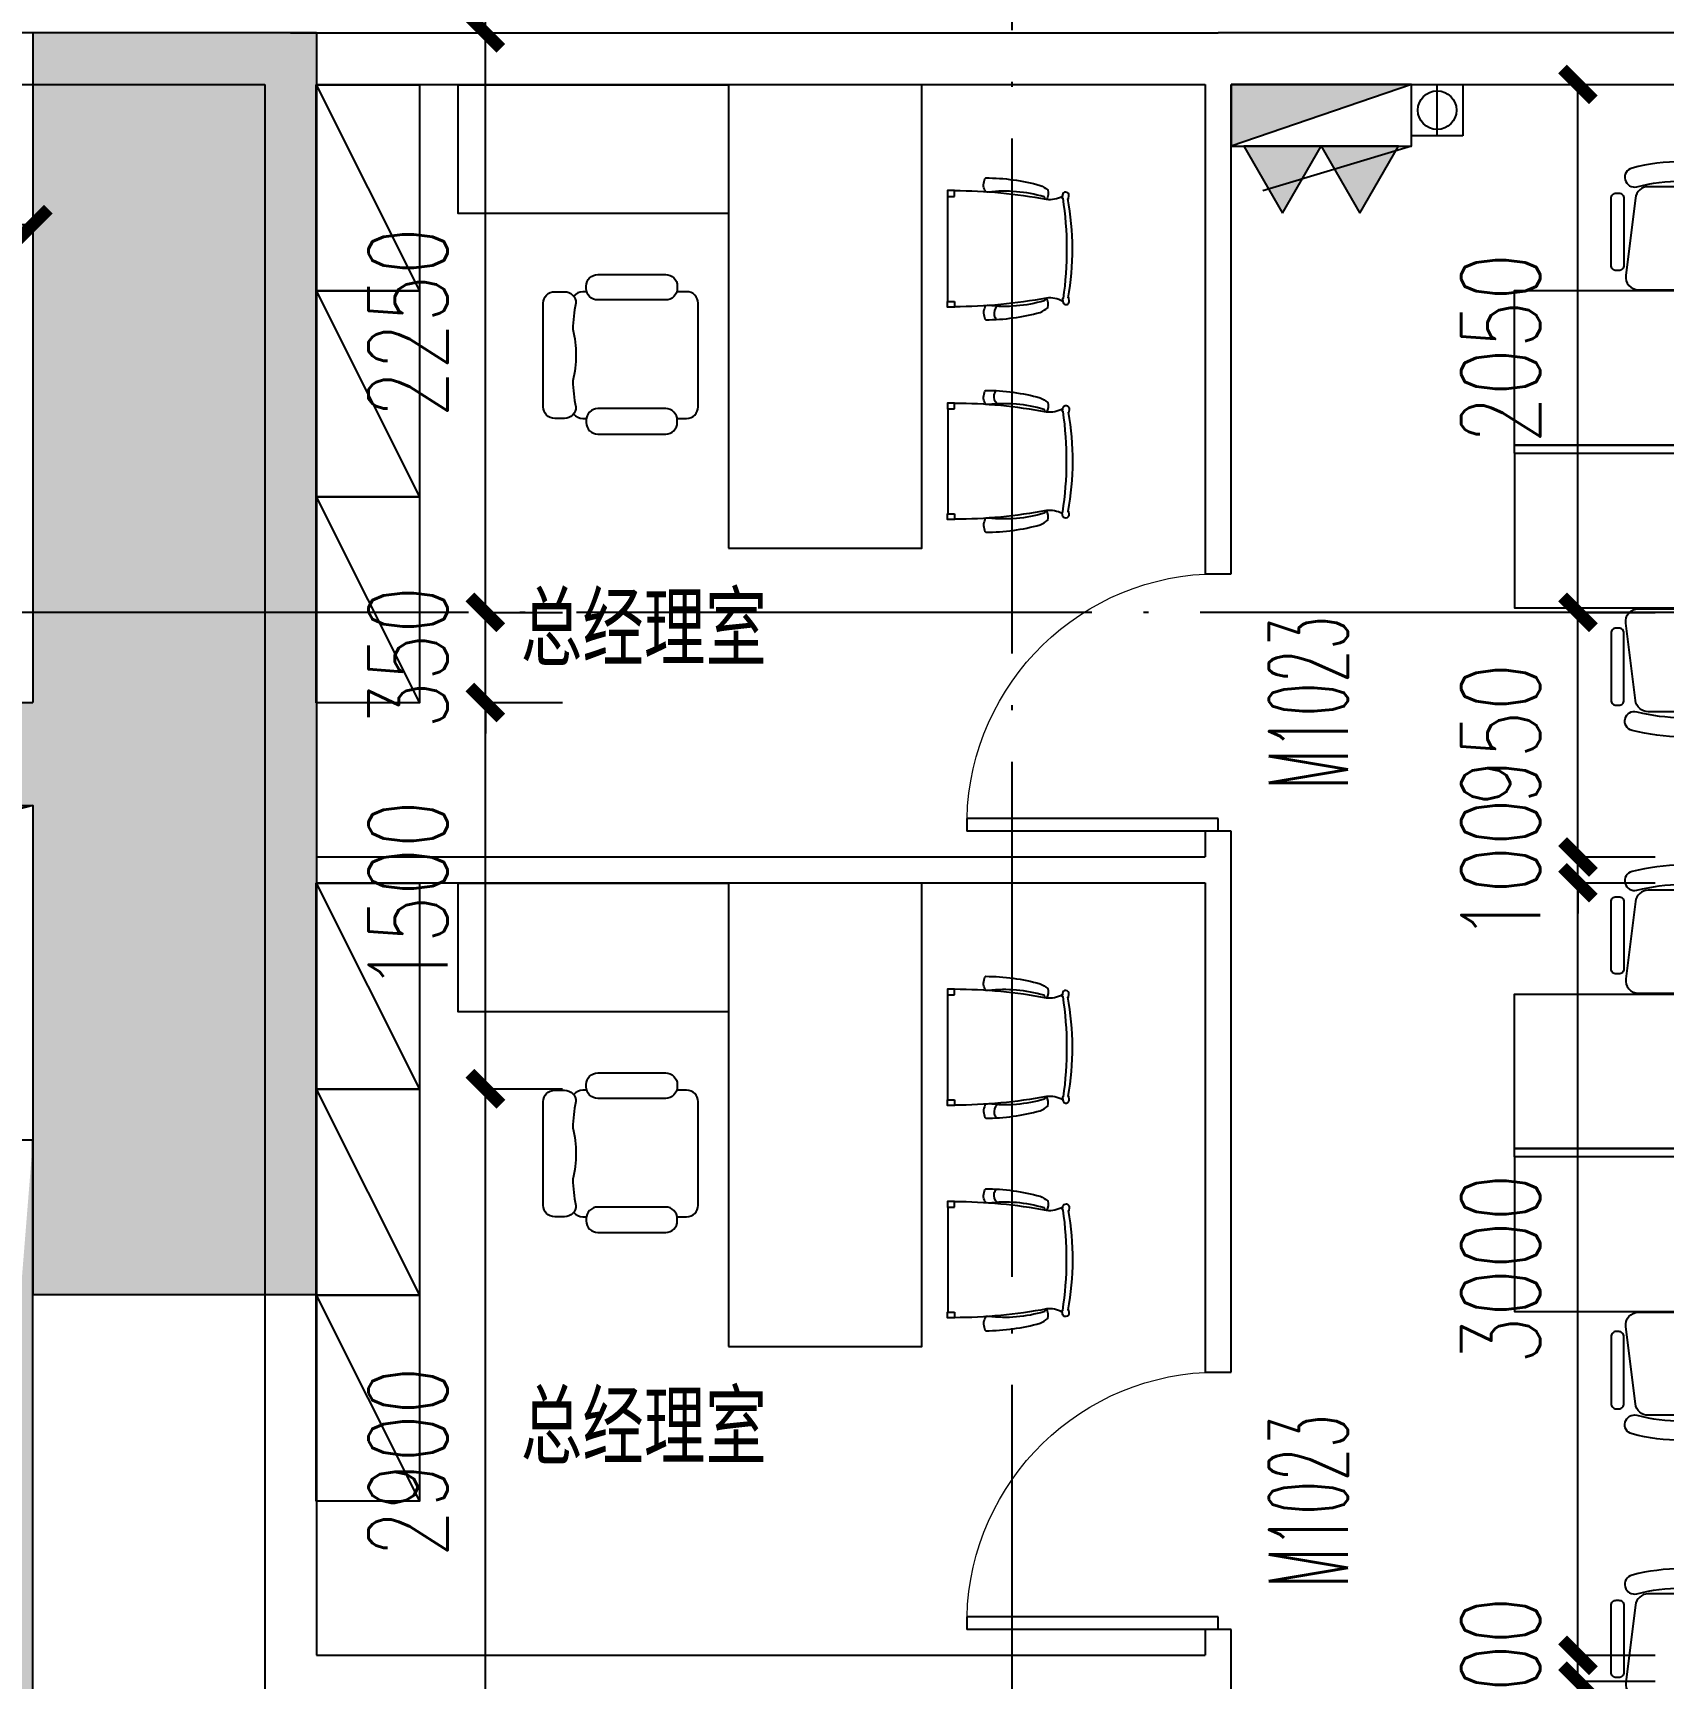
# Model space of a CAD drawing. Header units: millimetres. Extents: x 12325263 to 13848842, y -1463133 to 573208.
# Drawn here: x 12574197 to 12580524, y -615225 to -608837 of the extents above; entities that cross this region are included whole.
import ezdxf

# ---------------------------------------------------------------- set-up
doc = ezdxf.new("R2010")
doc.units = ezdxf.units.MM
doc.header["$LTSCALE"] = 1000
for name, pattern in [('ACAD_ISO02W100', [15, 12, -3]), ('DASHED2', [0.375, 0.25, -0.125]), ('DOTE', [2.42, 2, -0.2, 0.02, -0.2]), ('HIDDEN2', [4.7625, 3.175, -1.5875])]:
    doc.linetypes.add(name, pattern=pattern)
for name, color, linetype in [('#s-灭火器', 20, 'Continuous'), ('A-ANNO-DIMS', 83, 'Continuous'), ('A-ANNO-TEXT', 7, 'Continuous'), ('A-AXIS', 16, 'DOTE'), ('A-DOOR', 2, 'Continuous'), ('A-FLOR-EVTR', 2, 'Continuous'), ('A-WALL', 5, 'Continuous'), ('A-WALL-PATT', 8, 'Continuous'), ('EQUIP_消火栓', 7, 'Continuous'), ('fur202302', 252, 'Continuous'), ('VPIPE-消防高', 3, 'Continuous'), ('WINDOW', 4, 'Continuous'), ('WINDOW_TEXT', 7, 'Continuous'), ('建筑-楼板开洞', 251, 'Continuous'), ('投影线', 6, 'ACAD_ISO02W100'), ('水条件', 1, 'Continuous')]:
    doc.layers.add(name, color=color, linetype=linetype)
doc.styles.add('_TCH_DIM_T3', font='SIMPLEX.shx', dxfattribs={"width": 0.705882, "bigfont": 'GBCBIG.shx'})
doc.styles.add('_TCH_WINDOW', font='SIMPLEX', dxfattribs={"width": 0.7, "height": 3.5, "bigfont": 'GBCBIG'})
doc.styles.add('TITXV', font='', dxfattribs={"width": 0.7})
doc.styles.get('TITXV').set_extended_font_data('SimSun')
doc.dimstyles.new('_TCH_ARCH&&120', dxfattribs={"dimtxt": 306, "dimasz": 120, "dimexe": 300, "dimexo": 360, "dimgap": 147, "dimtad": 1, "dimdec": 0, "dimzin": 0, "dimdsep": 46, "dimtxsty": '_TCH_DIM_T3', "dimblk": 'ARCHTICK', "dimcen": 0.09, "dimclrt": 7, "dimazin": 2, "dimtfac": 1, "dimtdec": 0, "dimtix": 1, "dimtmove": 2, "dimatfit": 3, "dimfxl": 1, "dimfxlon": 1, "dimtolj": 1, "dimtzin": 0, "dimarcsym": 0})

# ---------------------------------------------------------------- blocks, each defined once
blk = doc.blocks.new('asfasfsdgdsfhsghh')
at = {"layer": 'A-WALL-PATT'}
for points in [[(-30100, 27050), (-30100, 24450), (-29733.3, 24316.7), (-29000, 24450), (-29000, 27050)], [(-35800, 24450), (-36900, 24050), (-30100, 24050), (-29733.3, 24316.7), (-30100, 24450)], [(-29733.3, 24316.7), (-30100, 24050), (-30100, 22150), (-29000, 22150), (-29000, 24450)]]:
    blk.add_hatch(color=256, dxfattribs=at).paths.add_polyline_path(points)
at = {"layer": 'A-WALL'}
for p, q in [((-30100, 27050), (-30100, 24450)), ((-29000, 27050), (-30100, 27050)), ((-29000, 27050), (-29000, 24450)), ((-35800, 24450), (-30100, 24450)), ((-29000, 24450), (-29000, 22150)), ((-36900, 24050), (-30100, 24050)), ((-30100, 24050), (-30100, 22150)), ((-29000, 22150), (-30100, 22150))]:
    blk.add_line(p, q, dxfattribs=at)
blk = doc.blocks.new('_ArchTick')
at = {"color": 0, "linetype": 'ByBlock', "const_width": 0.4}
blk.add_lwpolyline([(-0.5, -0.5), (0.5, 0.5)], dxfattribs=at)
blk = doc.blocks.new('*D5315')
at = {"layer": 'A-ANNO-DIMS', "color": 0, "lineweight": -2, "transparency": 16777216}
for p, q in [((0, -5093.6), (0, -5394.6)), ((0, -5094.6), (2750, -5094.6)), ((2750, -5093.6), (2750, -5394.6))]:
    blk.add_line(p, q, dxfattribs=at)
at = {"layer": 'Defpoints', "color": 0, "transparency": 16777216}
for p in [(0, -4550), (2750, -4550), (2750, -5094.6)]:
    blk.add_point(p, dxfattribs=at)
at = {"layer": 'A-ANNO-DIMS', "color": 0, "lineweight": -2, "transparency": 16777216, "xscale": 120, "yscale": 120, "zscale": 120, "rotation": 180}
blk.add_blockref('_ArchTick', (0, -5094.6), dxfattribs=at)
at = {"layer": 'A-ANNO-DIMS', "color": 0, "lineweight": -2, "transparency": 16777216, "xscale": 120, "yscale": 120, "zscale": 120}
blk.add_blockref('_ArchTick', (2750, -5094.6), dxfattribs=at)
at = {"layer": 'A-ANNO-DIMS', "color": 7, "transparency": 16777216, "insert": (1375, -4794.6), "char_height": 306, "attachment_point": 5, "style": '_TCH_DIM_T3'}
blk.add_mtext('\\A1;2750', dxfattribs=at)
blk = doc.blocks.new('*D5329')
at = {"layer": 'A-ANNO-DIMS', "color": 0, "lineweight": -2, "transparency": 16777216}
for p, q in [((311.5, 375), (612.5, 375)), ((312.5, -2325), (312.5, 375)), ((311.5, -2325), (612.5, -2325))]:
    blk.add_line(p, q, dxfattribs=at)
at = {"layer": 'Defpoints', "color": 0, "transparency": 16777216}
for p in [(-337.5, 375), (312.5, 375), (-337.5, -2325)]:
    blk.add_point(p, dxfattribs=at)
at = {"layer": 'A-ANNO-DIMS', "color": 0, "lineweight": -2, "transparency": 16777216, "xscale": 120, "yscale": 120, "zscale": 120}
for p, rotation in [((312.5, 375), 90), ((312.5, -2325), 270)]:
    blk.add_blockref('_ArchTick', p, dxfattribs=dict(at, rotation=rotation))
at = {"layer": 'A-ANNO-DIMS', "color": 7, "transparency": 16777216, "insert": (12.5, -975), "char_height": 306, "attachment_point": 5, "rotation": 90, "style": '_TCH_DIM_T3'}
blk.add_mtext('\\A1;2700', dxfattribs=at)
blk = doc.blocks.new('*D5330')
at = {"layer": 'A-ANNO-DIMS', "color": 0, "lineweight": -2, "transparency": 16777216}
for p, q in [((312.5, -2325), (312.5, -2205)), ((311.5, -2325), (612.5, -2325)), ((312.5, -2525), (312.5, -2325)), ((311.5, -2525), (612.5, -2525)), ((312.5, -2525), (312.5, -2645))]:
    blk.add_line(p, q, dxfattribs=at)
at = {"layer": 'Defpoints', "color": 0, "transparency": 16777216}
for p in [(-337.5, -2325), (312.5, -2325), (-337.5, -2525)]:
    blk.add_point(p, dxfattribs=at)
at = {"layer": 'A-ANNO-DIMS', "color": 0, "lineweight": -2, "transparency": 16777216, "xscale": 120, "yscale": 120, "zscale": 120}
for p, rotation in [((312.5, -2325), 270), ((312.5, -2525), 90)]:
    blk.add_blockref('_ArchTick', p, dxfattribs=dict(at, rotation=rotation))
at = {"layer": 'A-ANNO-DIMS', "color": 7, "transparency": 16777216, "insert": (12.5, -2425), "char_height": 306, "attachment_point": 5, "rotation": 90, "style": '_TCH_DIM_T3'}
blk.add_mtext('\\A1;200', dxfattribs=at)
blk = doc.blocks.new('*D5331')
at = {"layer": 'A-ANNO-DIMS', "color": 0, "lineweight": -2, "transparency": 16777216}
for p, q in [((311.5, -2525), (612.5, -2525)), ((312.5, -5225), (312.5, -2525)), ((311.5, -5225), (612.5, -5225))]:
    blk.add_line(p, q, dxfattribs=at)
at = {"layer": 'Defpoints', "color": 0, "transparency": 16777216}
for p in [(-337.5, -2525), (312.5, -2525), (-337.5, -5225)]:
    blk.add_point(p, dxfattribs=at)
at = {"layer": 'A-ANNO-DIMS', "color": 0, "lineweight": -2, "transparency": 16777216, "xscale": 120, "yscale": 120, "zscale": 120}
for p, rotation in [((312.5, -2525), 90), ((312.5, -5225), 270)]:
    blk.add_blockref('_ArchTick', p, dxfattribs=dict(at, rotation=rotation))
at = {"layer": 'A-ANNO-DIMS', "color": 7, "transparency": 16777216, "insert": (12.5, -3875), "char_height": 306, "attachment_point": 5, "rotation": 90, "style": '_TCH_DIM_T3'}
blk.add_mtext('\\A1;2700', dxfattribs=at)
blk = doc.blocks.new('*D5332')
at = {"layer": 'A-ANNO-DIMS', "color": 0, "lineweight": -2, "transparency": 16777216}
for p, q in [((-337.5, -2783.2), (-337.5, -3084.2)), ((-337.5, -2784.2), (2362.5, -2784.2)), ((2362.5, -2783.2), (2362.5, -3084.2))]:
    blk.add_line(p, q, dxfattribs=at)
at = {"layer": 'Defpoints', "color": 0, "transparency": 16777216}
for p in [(-337.5, -2325), (2362.5, -2325), (2362.5, -2784.2)]:
    blk.add_point(p, dxfattribs=at)
at = {"layer": 'A-ANNO-DIMS', "color": 0, "lineweight": -2, "transparency": 16777216, "xscale": 120, "yscale": 120, "zscale": 120, "rotation": 180}
blk.add_blockref('_ArchTick', (-337.5, -2784.2), dxfattribs=at)
at = {"layer": 'A-ANNO-DIMS', "color": 0, "lineweight": -2, "transparency": 16777216, "xscale": 120, "yscale": 120, "zscale": 120}
blk.add_blockref('_ArchTick', (2362.5, -2784.2), dxfattribs=at)
at = {"layer": 'A-ANNO-DIMS', "color": 7, "transparency": 16777216, "insert": (1012.5, -2484.2), "char_height": 306, "attachment_point": 5, "style": '_TCH_DIM_T3'}
blk.add_mtext('\\A1;2700', dxfattribs=at)
blk = doc.blocks.new('灭火器')
at = {"layer": '#s-灭火器', "ltscale": 1000}
for points in [[(292444.1, 59706.6), (292144.1, 59706.6), (292294.1, 59446.8)], [(292744.1, 59706.6), (292444.1, 59706.6), (292594.1, 59446.8)]]:
    blk.add_hatch(color=256, dxfattribs=at).paths.add_polyline_path(points)
for points in [[(292294.1, 59446.8), (292444.1, 59706.6), (292144.1, 59706.6)], [(292594.1, 59446.8), (292744.1, 59706.6), (292444.1, 59706.6)]]:
    blk.add_lwpolyline(points, close=True, dxfattribs=at)
blk = doc.blocks.new('$TWTSYS$00000508')
for p, q in [((-0.5, 0.5), (0.3236, 1.2241)), ((-0.5, 0.5), (-0.5, -0.5)), ((-0.5, -0.5), (0.5, 0.5)), ((0.5, 0.5), (-0.5, 0.5)), ((0.5, -0.5), (0.5, 0.5)), ((-0.5, -0.5), (0.5, -0.5))]:
    blk.add_line(p, q)
blk.add_solid([(0.5, -0.5), (0.5, 0.5), (-0.5, -0.5)])
blk = doc.blocks.new('消火栓')
at = {"layer": '#s-灭火器', "rotation": 180.0000000000001}
blk.add_blockref('灭火器', (12864422.1, 734931.8), dxfattribs=at)
at = {"layer": 'EQUIP_消火栓', "xscale": 700, "yscale": 240, "zscale": 700}
blk.add_blockref('$TWTSYS$00000508', (12571977.9, 675105.2), dxfattribs=at)
blk = doc.blocks.new('管位')
at = {"layer": '水条件'}
blk.add_line((12573126, 675360.4), (12573126, 675160.4), dxfattribs=at)
blk.add_lwpolyline([(12573026, 675360.4), (12573226, 675360.4), (12573226, 675160.4), (12573026, 675160.4)], close=True, dxfattribs=at)
blk = doc.blocks.new('asdfasdfafsf')
at = {"layer": 'VPIPE-消防高'}
blk.add_circle((13810, -2500), 75, dxfattribs=at)
at = {"rotation": 180}
blk.add_blockref('消火栓', (12585337.9, 672585.2), dxfattribs=at)
at = {"layer": '水条件', "rotation": 180}
blk.add_blockref('管位', (12586936, 672760.3), dxfattribs=at)
blk = doc.blocks.new('fur02办公椅9')
at = {"layer": 'fur202302'}
for points in [[(49162, 22959.3), (48976.9, 22774.2, -0.378242), (48910.8, 22770.1), (48672.2, 22955.7, -0.451123), (48667.5, 23030.5), (48905.6, 23268.6, -0.451123), (48980.5, 23264), (49166.1, 23025.3, -0.378242)], [(49232.1, 23064.7), (49225, 23057.7, -0.414214), (49196.7, 23057.7), (49012.9, 23241.5, -0.414214), (49012.9, 23269.8), (49019.9, 23276.9, -0.414214), (49048.2, 23276.9), (49232.1, 23093, -0.414214)], [(49193.2, 22990.5, -1), (49257.8, 22952.4, -0.127017), (48983.8, 22678.4, -1), (48945.7, 22743, 0.127017)], [(48871.4, 22704.1), (48878.5, 22711.2, 0.414214), (48878.5, 22739.5), (48694.7, 22923.3, 0.414214), (48666.4, 22923.3), (48659.3, 22916.3, 0.414214), (48659.3, 22888), (48843.2, 22704.1, 0.414214)]]:
    blk.add_lwpolyline(points, format="xyb", close=True, dxfattribs=at)
blk = doc.blocks.new('fur02经理桌06')
at = {"layer": 'fur202302'}
for p, q in [((245140.9, 2798.7), (245140.9, 3206.5)), ((245140.9, 2381.3), (245140.9, 1973.6)), ((244127.1, 2343.9), (244087.5, 2343.9))]:
    blk.add_line(p, q, dxfattribs=at)
blk.add_lwpolyline([(244290, 3340), (245040, 3340), (245040, 1540), (244290, 1540), (244290, 3340)], dxfattribs=at)
for points in [[(245517.5, 3195.3, 0.365691), (245514.4, 3204.3, 0.101421), (245298.5, 3222.8, 0.001324), (245288.2, 3223.5, -0.24904), (245283.3, 3269.8, -0.331241), (245287.9, 3278.1, -0.066397), (245499.5, 3249.1, -0.062264), (245528.7, 3231.2, -0.225604), (245523.8, 3193.7)], [(245584.9, 3205.7, -0.154518), (245523.8, 3193.7, 0.022908), (245346.1, 3218.8, 0.022908), (245166.8, 3227.6, 0.053057)], [(245608.3, 2811.8, 0.090545), (245606.7, 3197.1), (245609.2, 3196.9), (245610.5, 3209.3, 1), (245585.6, 3211.9), (245584.3, 3199.4), (245586.8, 3199.2, -0.074171), (245588.4, 2809.6), (245585.8, 2809.3), (245587.2, 2796.9, 1), (245612.1, 2799.6), (245610.7, 2812.1), (245608.3, 2811.8)], [(243615.2, 2836, 0.414214), (243570.5, 2791.3), (243570.5, 2388.7, 0.414214), (243615.2, 2344), (243652.9, 2344, 0.414214), (243697.7, 2388.7)], [(243697.7, 2388.7, -0.055299), (243685.8, 2490, 0.118462), (243685.8, 2690, -0.055299), (243697.7, 2791.3, 0.414214), (243652.9, 2836), (243615.2, 2836, 0.414214)], [(243688.7, 2818.2, -0.236068), (243724.5, 2836), (243737, 2836)], [(244090, 2836), (244127.1, 2836, -0.414214), (244171.9, 2791.3), (244171.9, 2388.7, -0.414214), (244127.1, 2344)], [(245587.1, 2798.3, 0.160517), (245523.8, 2811.4, -0.022908), (245346.1, 2786.3, -0.022908), (245166.8, 2777.6, -0.053057)], [(245517.5, 2809.9, -0.365691), (245514.4, 2800.9, -0.101421), (245298.5, 2782.4, -0.001324), (245288.2, 2781.7, 0.24904), (245283.3, 2735.4, 0.331241), (245287.9, 2727, 0.066397), (245499.5, 2756, 0.062264), (245528.7, 2774, 0.225604), (245523.8, 2811.4)], [(245332.5, 2779.5, 0.260958), (245321.1, 2744, 0.074597), (245328.5, 2728.2, 0.074597)], [(245517.5, 2370.1, 0.365691), (245514.4, 2379.2, 0.101421), (245298.5, 2397.6, 0.001324), (245288.2, 2398.3, -0.24904), (245283.3, 2444.6, -0.331241), (245287.9, 2453, -0.066397), (245499.5, 2424, -0.062264), (245528.7, 2406, -0.225604), (245523.8, 2368.6)], [(245332.5, 2400.5, -0.260958), (245321.1, 2436, -0.074597), (245328.5, 2451.8, -0.074597)], [(245587.1, 2381.7, -0.160517), (245523.8, 2368.6, 0.022908), (245346.1, 2393.7, 0.022908), (245166.8, 2402.4, 0.053057)], [(245608.3, 2368.2, -0.090545), (245606.7, 1982.9), (245609.2, 1983.1), (245610.5, 1970.7, -1), (245585.6, 1968.2), (245584.3, 1980.6), (245586.8, 1980.9, 0.074171), (245588.4, 2370.4), (245585.8, 2370.7), (245587.2, 2383.1, -1), (245612.1, 2380.4), (245610.7, 2368), (245608.3, 2368.2)], [(243739.9, 2344), (243724.5, 2344, -0.236068), (243688.7, 2361.9)], [(245584.9, 1974.3, 0.154518), (245523.8, 1986.3, -0.022908), (245346.1, 1961.2, -0.022908), (245166.8, 1952.4, -0.053057)], [(245517.5, 1984.7, -0.365691), (245514.4, 1975.7, -0.101421), (245298.5, 1957.3, -0.001324), (245288.2, 1956.6, 0.24904), (245283.3, 1910.2, 0.331241), (245287.9, 1901.9, 0.066397), (245499.5, 1930.9, 0.062264), (245528.7, 1948.8, 0.225604), (245523.8, 1986.3)]]:
    blk.add_lwpolyline(points, format="xyb", dxfattribs=at)
for points in [[(245166.8, 3206.5), (245166.8, 3228.6), (245140, 3228.6), (245140, 3206.5)], [(245166.8, 2798.7), (245166.8, 2776.6), (245140, 2776.6), (245140, 2798.7)], [(245166.8, 2381.3), (245166.8, 2403.4), (245140, 2403.4), (245140, 2381.3)], [(244290, 2040), (243240, 2040), (243240, 1540), (244290, 1540)], [(245166.8, 1973.6), (245166.8, 1951.5), (245140, 1951.5), (245140, 1973.6)]]:
    blk.add_lwpolyline(points, close=True, dxfattribs=at)
for points in [[(243782.3, 2798.1, -0.414214), (243737.5, 2842.8), (243737.5, 2852, -0.414214), (243782.3, 2896.7), (244046.1, 2896.7, -0.414214), (244090.8, 2852), (244090.8, 2842.8, -0.414214), (244046.1, 2798.1)], [(243782.3, 2375.9, 0.414214), (243737.5, 2331.2), (243737.5, 2322, 0.414214), (243782.3, 2277.2), (244046.1, 2277.2, 0.414214), (244090.8, 2322), (244090.8, 2331.2, 0.414214), (244046.1, 2375.9)]]:
    blk.add_lwpolyline(points, format="xyb", close=True, dxfattribs=at)
blk = doc.blocks.new('fur02jiaju')
at = {"layer": 'fur202302', "linetype": 'HIDDEN2'}
blk.add_line((253156.1, 715595.2), (252356.1, 715195.2), dxfattribs=at)
at = {"layer": 'fur202302', "linetype": 'Continuous'}
blk.add_lwpolyline([(252356.1, 715595.2), (253156.1, 715595.2), (253156.1, 715195.2), (252356.1, 715195.2)], close=True, dxfattribs=at)
blk = doc.blocks.new('asdfadsfa')
at = {"layer": 'fur202302', "extrusion": (-1.75382e-44, -2.17033e-40, -1)}
for points in [[(-2399.9, 9800.5), (-1099.6, 9800.7), (-1099.6, 10400.7), (-2400, 10400.5)], [(-2399.9, 7068.9), (-1099.6, 7069), (-1099.7, 7669), (-2400, 7668.9)]]:
    blk.add_lwpolyline(points, close=True, dxfattribs=at)
at = {"layer": 'fur202302'}
for points in [[(1099.6, 9769), (1099.6, 9800.8), (2399.9, 9800.5), (2399.9, 9768.7)], [(1099.6, 7037.2), (1099.6, 7069), (2399.9, 7068.7), (2399.9, 7036.9)]]:
    blk.add_lwpolyline(points, close=True, dxfattribs=at)
at = {"layer": 'fur202302', "extrusion": (-1.75382e-44, 2.17033e-40, -1)}
for points in [[(-2399.9, 9768.8), (-1099.6, 9768.7), (-1099.6, 9168.7), (-2400, 9168.8)], [(-2399.9, 7037), (-1099.6, 7036.9), (-1099.6, 6436.9), (-2400, 6437)]]:
    blk.add_lwpolyline(points, close=True, dxfattribs=at)
at = {"layer": 'fur202302', "extrusion": (-6.81889e-47, 2.17033e-40, -1), "xscale": -0.9999999999999992, "rotation": 269.999980896823}
for p in [(-712045.2, -241955.5), (-712045.2, -242755.5), (-712045.2, -243555.5), (-712045.2, -245055.9), (-712045.2, -245855.9), (-712045.2, -246655.9)]:
    blk.add_blockref('fur02jiaju', p, dxfattribs=at)
at = {"layer": 'fur202302', "xscale": -1, "rotation": 179.9986345224549}
for p in [(-246240, 12746.2), (-246240, 9645.8)]:
    blk.add_blockref('fur02经理桌06', p, dxfattribs=at)
at = {"layer": 'fur202302', "xscale": -1, "zscale": -1, "rotation": 224.9920653979507}
for p in [(-49119.1, -7717.1), (-49119.1, -10448.8), (-49119.1, -13180.8)]:
    blk.add_blockref('fur02办公椅9', p, dxfattribs=at)
at = {"layer": 'fur202302', "zscale": -1, "rotation": 315.0079346020493}
for p in [(-49119.1, 27286.5), (-49119.1, 24554.6)]:
    blk.add_blockref('fur02办公椅9', p, dxfattribs=at)
at = {"layer": 'fur202302', "style": 'TITXV', "width": 0.7}
for p in [(-2756.3, 8970.3), (-2756.3, 5869.9)]:
    blk.add_text('总经理室', height=250, dxfattribs=at).set_placement(p)
blk = doc.blocks.new('qlzw')
at = {"layer": 'A-AXIS'}
for p, q in [((12444566.8, 979489.8), (12444566.8, 1082089.8)), ((12411416.8, 1020789.8), (12486866.8, 1020789.8))]:
    blk.add_line(p, q, dxfattribs=at)
blk = doc.blocks.new('*D2059')
at = {"layer": 'A-ANNO-DIMS', "color": 0, "lineweight": -2, "transparency": 16777216}
for p, q in [((12580192.2, -609036.8), (12580493.2, -609036.8)), ((12580193.2, -611086.8), (12580193.2, -609036.8)), ((12580192.2, -611086.8), (12580493.2, -611086.8))]:
    blk.add_line(p, q, dxfattribs=at)
at = {"layer": 'Defpoints', "color": 0, "transparency": 16777216}
for p in [(12578846.8, -609036.8), (12580193.2, -609036.8), (12578846.8, -611086.8)]:
    blk.add_point(p, dxfattribs=at)
at = {"layer": 'A-ANNO-DIMS', "color": 0, "lineweight": -2, "transparency": 16777216, "xscale": 120, "yscale": 120, "zscale": 120}
for p, rotation in [((12580193.2, -609036.8), 90), ((12580193.2, -611086.8), 270)]:
    blk.add_blockref('_ArchTick', p, dxfattribs=dict(at, rotation=rotation))
at = {"layer": 'A-ANNO-DIMS', "color": 7, "transparency": 16777216, "insert": (12579893.2, -610061.8), "char_height": 306, "attachment_point": 5, "rotation": 90, "style": '_TCH_DIM_T3'}
blk.add_mtext('\\A1;2050', dxfattribs=at)
blk = doc.blocks.new('*D2060')
at = {"layer": 'A-ANNO-DIMS', "color": 0, "lineweight": -2, "transparency": 16777216}
for p, q in [((12580192.2, -611086.8), (12580493.2, -611086.8)), ((12580193.2, -612036.8), (12580193.2, -611086.8)), ((12580192.2, -612036.8), (12580493.2, -612036.8))]:
    blk.add_line(p, q, dxfattribs=at)
at = {"layer": 'Defpoints', "color": 0, "transparency": 16777216}
for p in [(12578846.8, -611086.8), (12580193.2, -611086.8), (12578846.8, -612036.8)]:
    blk.add_point(p, dxfattribs=at)
at = {"layer": 'A-ANNO-DIMS', "color": 0, "lineweight": -2, "transparency": 16777216, "xscale": 120, "yscale": 120, "zscale": 120}
for p, rotation in [((12580193.2, -611086.8), 90), ((12580193.2, -612036.8), 270)]:
    blk.add_blockref('_ArchTick', p, dxfattribs=dict(at, rotation=rotation))
at = {"layer": 'A-ANNO-DIMS', "color": 7, "transparency": 16777216, "insert": (12579893.2, -611561.8), "char_height": 306, "attachment_point": 5, "rotation": 90, "style": '_TCH_DIM_T3'}
blk.add_mtext('\\A1;950', dxfattribs=at)
blk = doc.blocks.new('*D2061')
at = {"layer": 'A-ANNO-DIMS', "color": 0, "lineweight": -2, "transparency": 16777216}
for p, q in [((12580193.2, -612036.8), (12580193.2, -611916.8)), ((12580192.2, -612036.8), (12580493.2, -612036.8)), ((12580193.2, -612136.8), (12580193.2, -612036.8)), ((12580192.2, -612136.8), (12580493.2, -612136.8)), ((12580193.2, -612136.8), (12580193.2, -612256.8))]:
    blk.add_line(p, q, dxfattribs=at)
at = {"layer": 'Defpoints', "color": 0, "transparency": 16777216}
for p in [(12578846.8, -612036.8), (12580193.2, -612036.8), (12578846.8, -612136.8)]:
    blk.add_point(p, dxfattribs=at)
at = {"layer": 'A-ANNO-DIMS', "color": 0, "lineweight": -2, "transparency": 16777216, "xscale": 120, "yscale": 120, "zscale": 120}
for p, rotation in [((12580193.2, -612036.8), 270), ((12580193.2, -612136.8), 90)]:
    blk.add_blockref('_ArchTick', p, dxfattribs=dict(at, rotation=rotation))
at = {"layer": 'A-ANNO-DIMS', "color": 7, "transparency": 16777216, "insert": (12579893.2, -612086.8), "char_height": 306, "attachment_point": 5, "rotation": 90, "style": '_TCH_DIM_T3'}
blk.add_mtext('\\A1;100', dxfattribs=at)
blk = doc.blocks.new('*D2062')
at = {"layer": 'A-ANNO-DIMS', "color": 0, "lineweight": -2, "transparency": 16777216}
for p, q in [((12580192.2, -612136.8), (12580493.2, -612136.8)), ((12580193.2, -615136.8), (12580193.2, -612136.8)), ((12580192.2, -615136.8), (12580493.2, -615136.8))]:
    blk.add_line(p, q, dxfattribs=at)
at = {"layer": 'Defpoints', "color": 0, "transparency": 16777216}
for p in [(12578846.8, -612136.8), (12580193.2, -612136.8), (12578846.8, -615136.8)]:
    blk.add_point(p, dxfattribs=at)
at = {"layer": 'A-ANNO-DIMS', "color": 0, "lineweight": -2, "transparency": 16777216, "xscale": 120, "yscale": 120, "zscale": 120}
for p, rotation in [((12580193.2, -612136.8), 90), ((12580193.2, -615136.8), 270)]:
    blk.add_blockref('_ArchTick', p, dxfattribs=dict(at, rotation=rotation))
at = {"layer": 'A-ANNO-DIMS', "color": 7, "transparency": 16777216, "insert": (12579893.2, -613636.8), "char_height": 306, "attachment_point": 5, "rotation": 90, "style": '_TCH_DIM_T3'}
blk.add_mtext('\\A1;3000', dxfattribs=at)
blk = doc.blocks.new('*D2063')
at = {"layer": 'A-ANNO-DIMS', "color": 0, "lineweight": -2, "transparency": 16777216}
for p, q in [((12580193.2, -615136.8), (12580193.2, -615016.8)), ((12580192.2, -615136.8), (12580493.2, -615136.8)), ((12580193.2, -615236.8), (12580193.2, -615136.8)), ((12580192.2, -615236.8), (12580493.2, -615236.8)), ((12580193.2, -615236.8), (12580193.2, -615356.8))]:
    blk.add_line(p, q, dxfattribs=at)
at = {"layer": 'Defpoints', "color": 0, "transparency": 16777216}
for p in [(12578846.8, -615136.8), (12580193.2, -615136.8), (12578846.8, -615236.8)]:
    blk.add_point(p, dxfattribs=at)
at = {"layer": 'A-ANNO-DIMS', "color": 0, "lineweight": -2, "transparency": 16777216, "xscale": 120, "yscale": 120, "zscale": 120}
for p, rotation in [((12580193.2, -615136.8), 270), ((12580193.2, -615236.8), 90)]:
    blk.add_blockref('_ArchTick', p, dxfattribs=dict(at, rotation=rotation))
at = {"layer": 'A-ANNO-DIMS', "color": 7, "transparency": 16777216, "insert": (12579893.2, -615186.8), "char_height": 306, "attachment_point": 5, "rotation": 90, "style": '_TCH_DIM_T3'}
blk.add_mtext('\\A1;100', dxfattribs=at)
blk = doc.blocks.new('*D2064')
at = {"layer": 'A-ANNO-DIMS', "color": 0, "lineweight": -2, "transparency": 16777216}
for p, q in [((12580192.2, -615236.8), (12580493.2, -615236.8)), ((12580193.2, -617636.8), (12580193.2, -615236.8)), ((12580192.2, -617636.8), (12580493.2, -617636.8))]:
    blk.add_line(p, q, dxfattribs=at)
at = {"layer": 'Defpoints', "color": 0, "transparency": 16777216}
for p in [(12578846.8, -615236.8), (12580193.2, -615236.8), (12578846.8, -617636.8)]:
    blk.add_point(p, dxfattribs=at)
at = {"layer": 'A-ANNO-DIMS', "color": 0, "lineweight": -2, "transparency": 16777216, "xscale": 120, "yscale": 120, "zscale": 120}
for p, rotation in [((12580193.2, -615236.8), 90), ((12580193.2, -617636.8), 270)]:
    blk.add_blockref('_ArchTick', p, dxfattribs=dict(at, rotation=rotation))
at = {"layer": 'A-ANNO-DIMS', "color": 7, "transparency": 16777216, "insert": (12579893.2, -616436.8), "char_height": 306, "attachment_point": 5, "rotation": 90, "style": '_TCH_DIM_T3'}
blk.add_mtext('\\A1;2400', dxfattribs=at)
blk = doc.blocks.new('*D2403')
at = {"layer": 'A-ANNO-DIMS', "color": 0, "lineweight": -2, "transparency": 16777216}
for p, q in [((12575951.8, -612936.8), (12576252.8, -612936.8)), ((12575952.8, -615836.8), (12575952.8, -612936.8)), ((12575951.8, -615836.8), (12576252.8, -615836.8))]:
    blk.add_line(p, q, dxfattribs=at)
at = {"layer": 'Defpoints', "color": 0, "transparency": 16777216}
for p in [(12574196.8, -612936.8), (12575952.8, -612936.8), (12574196.8, -615836.8)]:
    blk.add_point(p, dxfattribs=at)
at = {"layer": 'A-ANNO-DIMS', "color": 0, "lineweight": -2, "transparency": 16777216, "xscale": 120, "yscale": 120, "zscale": 120}
for p, rotation in [((12575952.8, -612936.8), 90), ((12575952.8, -615836.8), 270)]:
    blk.add_blockref('_ArchTick', p, dxfattribs=dict(at, rotation=rotation))
at = {"layer": 'A-ANNO-DIMS', "color": 7, "transparency": 16777216, "insert": (12575652.8, -614386.8), "char_height": 306, "attachment_point": 5, "rotation": 90, "style": '_TCH_DIM_T3'}
blk.add_mtext('\\A1;2900', dxfattribs=at)
blk = doc.blocks.new('*D2404')
at = {"layer": 'A-ANNO-DIMS', "color": 0, "lineweight": -2, "transparency": 16777216}
for p, q in [((12575951.8, -611436.8), (12576252.8, -611436.8)), ((12575952.8, -612936.8), (12575952.8, -611436.8)), ((12575951.8, -612936.8), (12576252.8, -612936.8))]:
    blk.add_line(p, q, dxfattribs=at)
at = {"layer": 'Defpoints', "color": 0, "transparency": 16777216}
for p in [(12574196.8, -611436.8), (12575952.8, -611436.8), (12574196.8, -612936.8)]:
    blk.add_point(p, dxfattribs=at)
at = {"layer": 'A-ANNO-DIMS', "color": 0, "lineweight": -2, "transparency": 16777216, "xscale": 120, "yscale": 120, "zscale": 120}
for p, rotation in [((12575952.8, -611436.8), 90), ((12575952.8, -612936.8), 270)]:
    blk.add_blockref('_ArchTick', p, dxfattribs=dict(at, rotation=rotation))
at = {"layer": 'A-ANNO-DIMS', "color": 7, "transparency": 16777216, "insert": (12575652.8, -612186.8), "char_height": 306, "attachment_point": 5, "rotation": 90, "style": '_TCH_DIM_T3'}
blk.add_mtext('\\A1;1500', dxfattribs=at)
blk = doc.blocks.new('*D2405')
at = {"layer": 'A-ANNO-DIMS', "color": 0, "lineweight": -2, "transparency": 16777216}
for p, q in [((12575952.8, -611086.8), (12575952.8, -610966.8)), ((12575951.8, -611086.8), (12576252.8, -611086.8)), ((12575952.8, -611436.8), (12575952.8, -611086.8)), ((12575951.8, -611436.8), (12576252.8, -611436.8)), ((12575952.8, -611436.8), (12575952.8, -611556.8))]:
    blk.add_line(p, q, dxfattribs=at)
at = {"layer": 'Defpoints', "color": 0, "transparency": 16777216}
for p in [(12574196.8, -611086.8), (12575952.8, -611086.8), (12574196.8, -611436.8)]:
    blk.add_point(p, dxfattribs=at)
at = {"layer": 'A-ANNO-DIMS', "color": 0, "lineweight": -2, "transparency": 16777216, "xscale": 120, "yscale": 120, "zscale": 120}
for p, rotation in [((12575952.8, -611086.8), 270), ((12575952.8, -611436.8), 90)]:
    blk.add_blockref('_ArchTick', p, dxfattribs=dict(at, rotation=rotation))
at = {"layer": 'A-ANNO-DIMS', "color": 7, "transparency": 16777216, "insert": (12575652.8, -611261.8), "char_height": 306, "attachment_point": 5, "rotation": 90, "style": '_TCH_DIM_T3'}
blk.add_mtext('\\A1;350', dxfattribs=at)
blk = doc.blocks.new('*D2406')
at = {"layer": 'A-ANNO-DIMS', "color": 0, "lineweight": -2, "transparency": 16777216}
for p, q in [((12575951.8, -608836.8), (12576252.8, -608836.8)), ((12575952.8, -611086.8), (12575952.8, -608836.8)), ((12575951.8, -611086.8), (12576252.8, -611086.8))]:
    blk.add_line(p, q, dxfattribs=at)
at = {"layer": 'Defpoints', "color": 0, "transparency": 16777216}
for p in [(12574196.8, -608836.8), (12575952.8, -608836.8), (12574196.8, -611086.8)]:
    blk.add_point(p, dxfattribs=at)
at = {"layer": 'A-ANNO-DIMS', "color": 0, "lineweight": -2, "transparency": 16777216, "xscale": 120, "yscale": 120, "zscale": 120}
for p, rotation in [((12575952.8, -608836.8), 90), ((12575952.8, -611086.8), 270)]:
    blk.add_blockref('_ArchTick', p, dxfattribs=dict(at, rotation=rotation))
at = {"layer": 'A-ANNO-DIMS', "color": 7, "transparency": 16777216, "insert": (12575652.8, -609961.8), "char_height": 306, "attachment_point": 5, "rotation": 90, "style": '_TCH_DIM_T3'}
blk.add_mtext('\\A1;2250', dxfattribs=at)
blk = doc.blocks.new('*D2407')
at = {"layer": 'A-ANNO-DIMS', "color": 0, "lineweight": -2, "transparency": 16777216}
for p, q in [((12575951.8, -605736.8), (12576252.8, -605736.8)), ((12575952.8, -608836.8), (12575952.8, -605736.8)), ((12575951.8, -608836.8), (12576252.8, -608836.8))]:
    blk.add_line(p, q, dxfattribs=at)
at = {"layer": 'Defpoints', "color": 0, "transparency": 16777216}
for p in [(12574196.8, -605736.8), (12575952.8, -605736.8), (12574196.8, -608836.8)]:
    blk.add_point(p, dxfattribs=at)
at = {"layer": 'A-ANNO-DIMS', "color": 0, "lineweight": -2, "transparency": 16777216, "xscale": 120, "yscale": 120, "zscale": 120}
for p, rotation in [((12575952.8, -605736.8), 90), ((12575952.8, -608836.8), 270)]:
    blk.add_blockref('_ArchTick', p, dxfattribs=dict(at, rotation=rotation))
at = {"layer": 'A-ANNO-DIMS', "color": 7, "transparency": 16777216, "insert": (12575652.8, -607286.8), "char_height": 306, "attachment_point": 5, "rotation": 90, "style": '_TCH_DIM_T3'}
blk.add_mtext('\\A1;3100', dxfattribs=at)
blk = doc.blocks.new('$DorLib2D$00000001')
for p, q in [((0.45, 0.975), (0.5, 0.975)), ((0.45, 0), (0.45, 0.975)), ((0.5, 0), (0.5, 0.975)), ((0.5, 0), (0.45, 0))]:
    blk.add_line(p, q)
at = {"lineweight": 13}
blk.add_arc((0.475, 0), 0.975, 91.46928, 180, dxfattribs=at)
blk = doc.blocks.new('asdfadfgf')
at = {"layer": '建筑-楼板开洞'}
h = blk.add_hatch(color=256, dxfattribs=at)
h.dxf.hatch_style = 1
h.paths.add_polyline_path([(0, -4550), (0, -6950), (2750, -6950), (200, -6750)])
at = {"layer": 'A-ANNO-DIMS'}
dim = blk.add_aligned_dim(p1=(0, -4550), p2=(2750, -4550), distance=-544.6, dimstyle='_TCH_ARCH&&120', dxfattribs=at)
dim.commit()
dim.dimension.update_dxf_attribs({"geometry": '*D5315', "text_midpoint": (1375, -4794.6)})
blk = doc.blocks.new('asdfadsgdsfgf')
at = {"layer": '建筑-楼板开洞'}
h = blk.add_hatch(color=256, dxfattribs=at)
h.dxf.hatch_style = 1
h.paths.add_polyline_path([(2362.5, 375), (2362.5, -2325), (-337.5, -2325), (2162.5, -2125)])
h = blk.add_hatch(color=256, dxfattribs=at)
h.dxf.hatch_style = 1
h.paths.add_polyline_path([(2362.5, -2525), (2362.5, -5225), (-337.5, -5225), (2162.5, -5025)])
at = {"layer": 'A-FLOR-EVTR'}
for p, q in [((1850, 0), (0, 0)), ((0, 0), (0, -1950)), ((1850, 0), (0, -1950)), ((0, 0), (1850, -1950)), ((1850, -1950), (1850, 0)), ((2125, -275), (1987.5, -275)), ((1987.5, -275), (1987.5, -1675)), ((2125, -1675), (2125, -275)), ((1987.5, -1675), (2125, -1675)), ((0, -1950), (1850, -1950)), ((1850, -2900), (0, -2900)), ((0, -2900), (0, -4850)), ((1850, -2900), (0, -4850)), ((0, -2900), (1850, -4850)), ((1850, -4850), (1850, -2900)), ((2125, -3175), (1987.5, -3175)), ((1987.5, -3175), (1987.5, -4575)), ((2125, -4575), (2125, -3175)), ((1987.5, -4575), (2125, -4575)), ((0, -4850), (1850, -4850))]:
    blk.add_line(p, q, dxfattribs=at)
for points in [[(2362.5, -2325), (2362.5, 375), (-337.5, 375), (-337.5, -2325)], [(2362.5, -5225), (2362.5, -2525), (-337.5, -2525), (-337.5, -5225)]]:
    blk.add_lwpolyline(points, close=True, dxfattribs=at)
at = {"layer": 'A-ANNO-TEXT', "style": 'TITXV', "width": 0.7}
for s, p in [('DT-X-1', (506.2, -335.2)), ('消防电梯', (506.2, -735.2)), ('/', (1595, -735.2)), ('无障碍电梯', (506.2, -1135.2)), ('2700', (506.2, -1535.2)), ('×', (1050.6, -1535.2)), ('2700', (1322.8, -1535.2)), ('5m/s', (506.2, -1935.2)), ('1.6t', (506.2, -2335.2)), ('DT-X-2', (506.2, -3209)), ('消防电梯', (506.2, -3609)), ('无障碍电梯', (642.3, -4009)), ('/', (506.2, -4009)), ('2700', (506.2, -4409)), ('×', (1050.6, -4409)), ('2700', (1322.8, -4409)), ('5m/s', (506.2, -4809)), ('1.6t', (506.2, -5209))]:
    blk.add_text(s, height=271.9, dxfattribs=at).set_placement(p)
at = {"layer": 'A-ANNO-DIMS'}
for p1, p2, distance, picture, middle in [((-337.5, -2325), (-337.5, 375), -650, '*D5329', (12.5, -975)), ((-337.5, -2525), (-337.5, -2325), -650, '*D5330', (12.5, -2425)), ((-337.5, -2325), (2362.5, -2325), -459.2, '*D5332', (1012.5, -2484.2)), ((-337.5, -5225), (-337.5, -2525), -650, '*D5331', (12.5, -3875))]:
    dim = blk.add_aligned_dim(p1=p1, p2=p2, distance=distance, dimstyle='_TCH_ARCH&&120', dxfattribs=at)
    dim.commit()
    dim.dimension.update_dxf_attribs({"geometry": picture, "text_midpoint": middle})

msp = doc.modelspace()

# ---------------------------------------------------------------- hatches: boundary and pattern name
at = {"layer": 'A-WALL-PATT'}
h = msp.add_hatch(dxfattribs=at)
h.set_pattern_fill('ANSI37', color=252, scale=150)
h.set_pattern_definition([(45, (-400000, 0), (-168.3798023, 168.3798023), []), (135, (-400000, 0), (-168.3798023, -168.3798023), [])])
edge = h.paths.add_edge_path()
edge.add_line((12617170, -539458), (12627664.7, -539458))
edge.add_line((12627664.7, -539458), (12617498.2, -546587.6))
edge.add_line((12617498.2, -546587.6), (12598406.6, -559976.1))
edge.add_line((12598406.6, -559976.1), (12585091.3, -540989.1))
edge.add_line((12585091.3, -540989.1), (12584144.7, -541197.3))
edge.add_line((12584144.7, -541197.3), (12583864.1, -542803.9))
edge.add_arc((12578880.4, -541928.7), 5060, 269.14738, 350.03971, ccw=False)
edge.add_arc((12578698.9, -554127.5), 7140.2, 89.14809, 125.03345)
edge.add_line((12574600, -548281), (12560037.5, -558490.6))
edge.add_line((12560037.5, -558490.6), (12559927.1, -558471.2))
edge.add_line((12559927.1, -558471.2), (12559927.1, -564050))
edge.add_line((12559927.1, -564050), (12558858.8, -564810))
edge.add_line((12558858.8, -564810), (12559927.1, -566333.2))
edge.add_line((12559927.1, -566333.2), (12559927.6, -588159))
edge.add_line((12559927.6, -588159), (12558263.3, -589586.8))
edge.add_line((12558263.3, -589586.8), (12557796.8, -589586.8))
edge.add_line((12557796.8, -589586.8), (12557796.8, -598151.2))
edge.add_line((12557796.8, -598151.2), (12560482.1, -600836.4))
edge.add_arc((12552451.5, -592361.2), 11675.6, 270.02561, 313.45682, ccw=False)
edge.add_line((12552456.7, -604036.8), (12551424.9, -604036.8))
edge.add_arc((12551424.9, -607536.8), 3500, 90, 186.80534)
edge.add_line((12547949.6, -607951.5), (12549871.4, -624055.3))
edge.add_line((12549871.4, -624055.3), (12550966.8, -633201.5))
edge.add_line((12550966.8, -633201.5), (12550966.8, -643886.8))
edge.add_line((12550966.8, -643886.8), (12550966.8, -653386.8))
edge.add_line((12550966.8, -653386.8), (12614072.2, -653386.8))
edge.add_line((12614072.2, -653386.8), (12616970.5, -653386.8))
edge.add_arc((12639113.3, -663769.1), 24455.9, 154.87893, 159.83059)
edge.add_arc((12619069.5, -656056.1), 3000, 166.12633, 249.14639)
edge.add_arc((12632240.8, -621479.9), 40000, 249.14639, 262.18067)
edge.add_line((12626798.8, -661108), (12526241.6, -661108))
edge.add_line((12526241.6, -661108), (12526241.6, -616108))
edge.add_line((12526241.6, -616108), (12504241.6, -616108))
edge.add_line((12504241.6, -616108), (12504241.6, -539458))
edge.add_line((12504241.6, -539458), (12586460, -539458))
edge.add_line((12586460, -539458), (12617170, -539458))
at = {"layer": '建筑-楼板开洞'}
h = msp.add_hatch(color=256, dxfattribs=at)
h.dxf.hatch_style = 1
h.paths.add_polyline_path([(12572896.8, -612936.8), (12572896.8, -611836.8), (12574196.8, -611836.8), (12573163.4, -612107.2)])

# ---------------------------------------------------------------- linework, layer by layer
at = {"layer": 'A-WALL'}
for p, q in [((12575196.8, -608836.8), (12573521.8, -608836.8)), ((12575196.8, -608836.8), (12578796.8, -608836.8)), ((12581896.8, -608836.8), (12578796.8, -608836.8)), ((12573521.8, -609036.8), (12575096.8, -609036.8)), ((12575096.8, -609036.8), (12575096.8, -612086.8)), ((12575296.8, -609036.8), (12575296.8, -612036.8)), ((12575296.8, -609036.8), (12578746.8, -609036.8)), ((12578746.8, -609036.8), (12578746.8, -610936.8)), ((12578846.8, -610936.8), (12578846.8, -609036.8)), ((12578846.8, -609036.8), (12581896.8, -609036.8)), ((12578746.8, -610936.8), (12578846.8, -610936.8)), ((12578846.8, -611936.8), (12578746.8, -611936.8)), ((12578746.8, -611936.8), (12578746.8, -612036.8)), ((12578846.8, -612086.8), (12578846.8, -611936.8)), ((12575296.8, -612036.8), (12578746.8, -612036.8)), ((12575096.8, -612086.8), (12575096.8, -615186.8)), ((12575296.8, -612136.8), (12578746.8, -612136.8)), ((12575296.8, -612136.8), (12575296.8, -615136.8)), ((12578746.8, -612136.8), (12578746.8, -614036.8)), ((12578846.8, -614036.8), (12578846.8, -612086.8)), ((12578746.8, -614036.8), (12578846.8, -614036.8)), ((12578846.8, -615036.8), (12578746.8, -615036.8)), ((12578746.8, -615036.8), (12578746.8, -615136.8)), ((12578846.8, -615186.8), (12578846.8, -615036.8)), ((12575296.8, -615136.8), (12578746.8, -615136.8)), ((12575096.8, -615186.8), (12575096.8, -617686.8)), ((12578846.8, -616536.8), (12578846.8, -615186.8))]:
    msp.add_line(p, q, dxfattribs=at)
at = {"layer": '建筑-楼板开洞'}
msp.add_lwpolyline([(12572896.8, -612936.8), (12572896.8, -611836.8), (12574196.8, -611836.8), (12573163.4, -612107.2)], close=True, dxfattribs=at)

# ---------------------------------------------------------------- block references
for name, p in [('asfasfsdgdsfhsghh', (12604296.8, -635886.8)), ('asdfasdfafsf', (12565836.8, -606636.8)), ('asdfadsfa', (12578846.8, -620238.2)), ('asdfadsgdsfgf', (12571834.3, -613511.8))]:
    msp.add_blockref(name, p)
at = {"layer": 'A-DOOR'}
msp.add_blockref('asdfadfgf', (12571446.8, -604486.8), dxfattribs=at)
at = {"layer": 'WINDOW'}
ref = msp.add_blockref('$DorLib2D$00000001', (12578796.8, -611436.8), dxfattribs=dict(at, xscale=1000, yscale=-1000, zscale=100, rotation=269.9999999995935))
ref.add_attrib('A', 'M1023', (12579299.8, -611775.2), dxfattribs={"layer": 'WINDOW_TEXT', "height": 306, "rotation": 90, "style": '_TCH_WINDOW', "width": 0.494118})
ref = msp.add_blockref('$DorLib2D$00000001', (12578796.8, -614536.8), dxfattribs=dict(at, xscale=1000, yscale=-1000, zscale=100, rotation=269.9999999996213))
ref.add_attrib('A', 'M1023', (12579299.8, -614875.2), dxfattribs={"layer": 'WINDOW_TEXT', "height": 306, "rotation": 90, "style": '_TCH_WINDOW', "width": 0.494118})
at = {"layer": '投影线', "linetype": 'DASHED2', "ltscale": 2}
msp.add_blockref('qlzw', (133430, -1631876.5), dxfattribs=at)

# ---------------------------------------------------------------- dimensions: what is measured, and where the dimension line sits
at = {"layer": 'A-ANNO-DIMS'}
for p1, p2, distance, picture, middle in [((12574196.8, -608836.8), (12574196.8, -605736.8), -1755.9, '*D2407', (12575652.8, -607286.8)), ((12574196.8, -611086.8), (12574196.8, -608836.8), -1755.9, '*D2406', (12575652.8, -609961.8)), ((12578846.8, -611086.8), (12578846.8, -609036.8), -1346.4, '*D2059', (12579893.2, -610061.8)), ((12574196.8, -611436.8), (12574196.8, -611086.8), -1755.9, '*D2405', (12575652.8, -611261.8)), ((12578846.8, -612036.8), (12578846.8, -611086.8), -1346.4, '*D2060', (12579893.2, -611561.8)), ((12574196.8, -612936.8), (12574196.8, -611436.8), -1755.9, '*D2404', (12575652.8, -612186.8)), ((12578846.8, -612136.8), (12578846.8, -612036.8), -1346.4, '*D2061', (12579893.2, -612086.8)), ((12578846.8, -615136.8), (12578846.8, -612136.8), -1346.4, '*D2062', (12579893.2, -613636.8)), ((12574196.8, -615836.8), (12574196.8, -612936.8), -1755.9, '*D2403', (12575652.8, -614386.8)), ((12578846.8, -615236.8), (12578846.8, -615136.8), -1346.4, '*D2063', (12579893.2, -615186.8)), ((12578846.8, -617636.8), (12578846.8, -615236.8), -1346.4, '*D2064', (12579893.2, -616436.8))]:
    dim = msp.add_aligned_dim(p1=p1, p2=p2, distance=distance, dimstyle='_TCH_ARCH&&120', dxfattribs=at)
    dim.commit()
    dim.dimension.update_dxf_attribs({"geometry": picture, "text_midpoint": middle})

doc.saveas('drawing.dxf')
